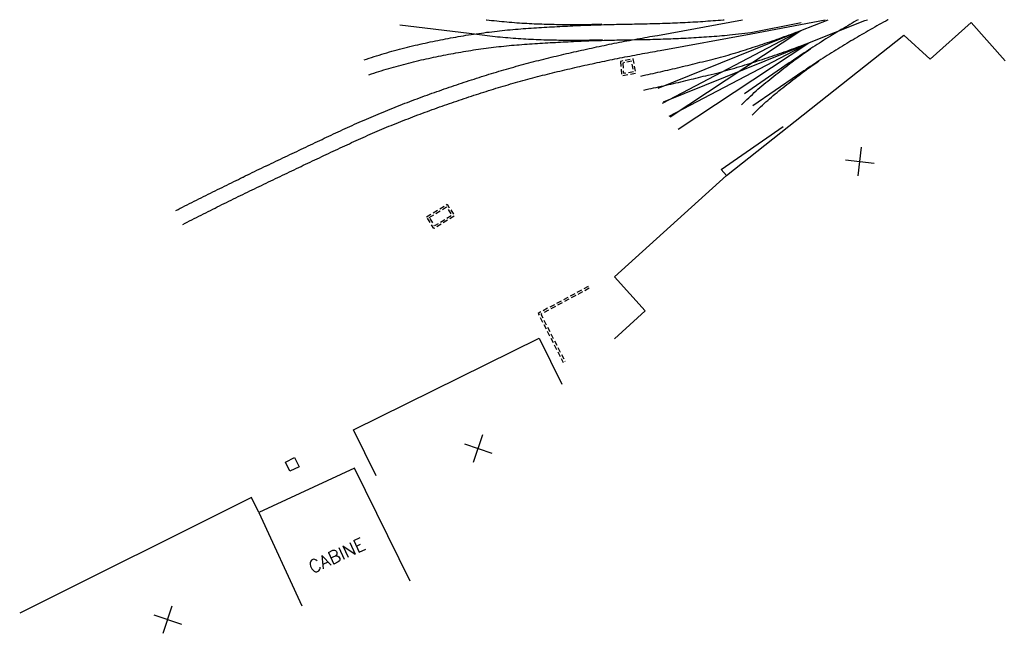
# Model space of a CAD drawing. Header units: millimetres. Extents: x 163000 to 164000, y 123999 to 125000.
# Drawn here: x 163704.9 to 163801, y 124940.2 to 125000 of the extents above; entities that cross this region are included whole.
import ezdxf
from ezdxf.enums import TextEntityAlignment as Align

# ---------------------------------------------------------------- set-up
doc = ezdxf.new("R2010")
doc.units = ezdxf.units.MM
doc.linetypes.add('DASHED', pattern=[0.75, 0.5, -0.25])
doc.layers.get('0').update_dxf_attribs({"linetype": 'CONTINUOUS'})
for name, color, linetype in [('W0100', 7, 'CONTINUOUS'), ('W0112', 1, 'DASHED'), ('W0700', 7, 'CONTINUOUS'), ('W0984', 7, 'CONTINUOUS'), ('W0991', 7, 'CONTINUOUS'), ('W1102', 7, 'CONTINUOUS')]:
    doc.layers.add(name, color=color, linetype=linetype)
doc.styles.get("Standard").update_dxf_attribs({"font": 'romans.shx', "width": 0.85})

# ---------------------------------------------------------------- blocks, each defined once
blk = doc.blocks.new('t112o')
at = {"color": 0, "linetype": 'Continuous'}
for p, q in [((-0.5, 0.5), (0.5, 0.5)), ((-0.5, -0.5), (-0.5, 0.5)), ((0.5, 0.5), (0.5, -0.5)), ((0.5, -0.5), (-0.5, -0.5))]:
    blk.add_line(p, q, dxfattribs=at)
blk = doc.blocks.new('t991o')
at = {"color": 0, "linetype": 'Continuous'}
for p, q in [((-1, 1), (1, -1)), ((-1, -1), (1, 1))]:
    blk.add_line(p, q, dxfattribs=at)

msp = doc.modelspace()

# ---------------------------------------------------------------- linework, layer by layer
at = {"layer": 'W0100', "flags": 128}
for points in [[(163762.856, 124968.892), (163765.86, 124971.61), (163762.875, 124974.909), (163773.8, 124984.794), (163791.072, 124998.506), (163793.638, 124996.15), (163797.63, 124999.725), (163800.966, 124996)], [(163773.8, 124984.794), (163773.25, 124985.408), (163779.314, 124989.58)], [(163739.632, 124955.525), (163737.421, 124960.01), (163755.53, 124968.938), (163757.741, 124964.453)], [(163742.929, 124945.253), (163737.529, 124956.265), (163728.171, 124951.932), (163727.458, 124953.407), (163704.872, 124942.126)]]:
    msp.add_lwpolyline(points, dxfattribs=at)
at = {"layer": 'W0112', "flags": 128}
for points in [[(163763.456, 124995.928), (163763.569, 124994.548), (163764.961, 124994.784), (163764.674, 124996.184)], [(163763.661, 124995.775), (163763.743, 124994.772), (163764.733, 124994.941), (163764.524, 124995.956)], [(163744.542, 124980.788), (163746.536, 124982.007), (163747.272, 124980.852), (163745.256, 124979.627)], [(163744.807, 124980.725), (163746.475, 124981.745), (163747.005, 124980.914), (163745.319, 124979.89)]]:
    msp.add_lwpolyline(points, close=True, dxfattribs=at)
for points in [[(163760.307, 124973.984), (163755.419, 124971.357), (163757.868, 124966.562)], [(163760.402, 124973.808), (163755.687, 124971.274), (163758.046, 124966.653)]]:
    msp.add_lwpolyline(points, dxfattribs=at)
at = {"layer": 'W0700', "flags": 128}
for points in [[(163720.083, 124981.387), (163720.307, 124981.501, -0.000145), (163720.308, 124981.502), (163720.532, 124981.616, -0.000145), (163720.533, 124981.616), (163720.758, 124981.73, -0.000145), (163720.759, 124981.73), (163720.983, 124981.844, -0.000145), (163720.984, 124981.844), (163721.209, 124981.958, -0.000145), (163721.21, 124981.958), (163721.435, 124982.072, -0.000145), (163721.435, 124982.072), (163721.66, 124982.185, -0.000145), (163721.661, 124982.186), (163721.886, 124982.299, -0.000145), (163721.887, 124982.299), (163722.112, 124982.412, -0.000145), (163722.113, 124982.413), (163722.338, 124982.525, -0.000145), (163722.339, 124982.526), (163722.564, 124982.639, -0.000145), (163722.565, 124982.639), (163722.79, 124982.752, -0.000145), (163722.791, 124982.752), (163723.016, 124982.864, -0.000145), (163723.017, 124982.865), (163723.242, 124982.977, -0.000145), (163723.243, 124982.978), (163723.468, 124983.09, -0.000145), (163723.469, 124983.09), (163723.695, 124983.202, -0.000145), (163723.695, 124983.203), (163723.921, 124983.315, -0.000145), (163723.922, 124983.315), (163724.147, 124983.427, -0.000145), (163724.148, 124983.427), (163724.374, 124983.539, -0.000145), (163724.375, 124983.539), (163724.6, 124983.651, -0.000145), (163724.601, 124983.651), (163724.827, 124983.763, -0.000145), (163724.828, 124983.763), (163725.054, 124983.874, -0.000145), (163725.055, 124983.875), (163725.281, 124983.986, -0.000145), (163725.281, 124983.986), (163725.507, 124984.097, -0.000145), (163725.508, 124984.098), (163725.734, 124984.209, -0.000145), (163725.735, 124984.209), (163725.961, 124984.32, -0.000145), (163725.962, 124984.32), (163726.188, 124984.431, -0.000145), (163726.189, 124984.431), (163726.415, 124984.542, -0.000145), (163726.416, 124984.542), (163726.642, 124984.653, -0.000145), (163726.643, 124984.653), (163726.87, 124984.763, -0.000145), (163726.87, 124984.764), (163727.097, 124984.874, -0.000145), (163727.098, 124984.874), (163727.324, 124984.984, -0.000145), (163727.325, 124984.984), (163727.552, 124985.094, -0.000145), (163727.552, 124985.095), (163727.779, 124985.204, -0.000145), (163727.78, 124985.205), (163728.006, 124985.314, -0.000145), (163728.007, 124985.315), (163728.234, 124985.424, -0.000145), (163728.235, 124985.425), (163728.462, 124985.534, -0.000145), (163728.462, 124985.534), (163728.689, 124985.644, -0.000145), (163728.69, 124985.644), (163728.917, 124985.753, -0.000145), (163728.918, 124985.753), (163729.145, 124985.862, -0.000145), (163729.146, 124985.863), (163729.373, 124985.972, -0.000145), (163729.374, 124985.972), (163729.601, 124986.081, -0.000145), (163729.602, 124986.081), (163729.829, 124986.189, -0.000145), (163729.83, 124986.19), (163730.057, 124986.298, -0.000145), (163730.058, 124986.299), (163730.285, 124986.407, -0.000145), (163730.286, 124986.407), (163730.513, 124986.515, -0.000145), (163730.514, 124986.516), (163730.742, 124986.624, -0.000145), (163730.743, 124986.624), (163730.97, 124986.732, -0.000145), (163730.971, 124986.733), (163731.199, 124986.84, -0.000145), (163731.199, 124986.841), (163731.427, 124986.948, -0.000145), (163731.428, 124986.949), (163731.656, 124987.056), (163731.879, 124987.162), (163732.103, 124987.268), (163732.327, 124987.373), (163732.551, 124987.479), (163732.774, 124987.585), (163732.998, 124987.692), (163733.223, 124987.798, -0.000024), (163733.223, 124987.798), (163733.447, 124987.904, -0.000049), (163733.447, 124987.904), (163733.671, 124988.01, -0.000075), (163733.672, 124988.01), (163733.896, 124988.117, -0.0001), (163733.896, 124988.117), (163734.121, 124988.223, -0.000126), (163734.121, 124988.223), (163734.346, 124988.329, -0.000151), (163734.346, 124988.329), (163734.571, 124988.435, -0.000177), (163734.572, 124988.436), (163734.796, 124988.541, -0.000202), (163734.797, 124988.542), (163735.022, 124988.647, -0.000227), (163735.023, 124988.648), (163735.248, 124988.753), (163735.474, 124988.859), (163735.701, 124988.964), (163735.927, 124989.069), (163736.154, 124989.174), (163736.382, 124989.279), (163736.609, 124989.384), (163736.837, 124989.488), (163737.065, 124989.592), (163737.293, 124989.695), (163737.522, 124989.798), (163737.751, 124989.901), (163737.981, 124990.003), (163738.211, 124990.105), (163738.441, 124990.206), (163738.672, 124990.307), (163738.903, 124990.407), (163739.134, 124990.507), (163739.366, 124990.606), (163739.599, 124990.705), (163739.831, 124990.803), (163740.065, 124990.9), (163740.298, 124990.997), (163740.532, 124991.093), (163740.767, 124991.188), (163741.005, 124991.284), (163741.242, 124991.379), (163741.48, 124991.473), (163741.718, 124991.567), (163741.956, 124991.66), (163742.194, 124991.753), (163742.433, 124991.845), (163742.671, 124991.937), (163742.91, 124992.028), (163743.149, 124992.118), (163743.388, 124992.208), (163743.627, 124992.298), (163743.867, 124992.387), (163744.106, 124992.475), (163744.346, 124992.563), (163744.586, 124992.65), (163744.826, 124992.737), (163745.066, 124992.823), (163745.307, 124992.909), (163745.547, 124992.995), (163745.788, 124993.079), (163746.028, 124993.164), (163746.269, 124993.247), (163746.51, 124993.331), (163746.752, 124993.414), (163746.993, 124993.496), (163747.235, 124993.578), (163747.476, 124993.66), (163747.718, 124993.741), (163747.96, 124993.821), (163748.202, 124993.901), (163748.444, 124993.981), (163748.686, 124994.06), (163748.929, 124994.139), (163749.171, 124994.217), (163749.414, 124994.295), (163749.657, 124994.373), (163749.9, 124994.45), (163750.143, 124994.527), (163750.384, 124994.602), (163750.625, 124994.677), (163750.867, 124994.751), (163751.109, 124994.824), (163751.35, 124994.897), (163751.592, 124994.969), (163751.835, 124995.04), (163752.077, 124995.111), (163752.319, 124995.181), (163752.562, 124995.251), (163752.804, 124995.32), (163753.047, 124995.388), (163753.29, 124995.455), (163753.533, 124995.522), (163753.776, 124995.589), (163754.019, 124995.654), (163754.263, 124995.719), (163754.506, 124995.784), (163754.75, 124995.848), (163754.993, 124995.911), (163755.237, 124995.974), (163755.481, 124996.037), (163755.725, 124996.098), (163755.969, 124996.16), (163756.213, 124996.22), (163756.457, 124996.281), (163756.702, 124996.34), (163756.946, 124996.4), (163757.19, 124996.458), (163757.436, 124996.517), (163757.681, 124996.575), (163757.926, 124996.632), (163758.171, 124996.689), (163758.416, 124996.746), (163758.662, 124996.803), (163758.907, 124996.858), (163759.153, 124996.914), (163759.399, 124996.969), (163759.644, 124997.024), (163759.89, 124997.078), (163760.136, 124997.132), (163760.382, 124997.186), (163760.628, 124997.239), (163760.874, 124997.291), (163761.121, 124997.344), (163761.367, 124997.396), (163761.613, 124997.447), (163761.86, 124997.498), (163762.107, 124997.549), (163762.353, 124997.599), (163762.6, 124997.649), (163762.847, 124997.699), (163763.094, 124997.748), (163763.341, 124997.796), (163763.588, 124997.845), (163763.835, 124997.892), (163764.082, 124997.94), (163764.33, 124997.987), (163764.577, 124998.034), (163764.824, 124998.08), (163765.072, 124998.126), (163765.32, 124998.171), (163765.567, 124998.216), (163765.815, 124998.261), (163766.063, 124998.305), (163766.311, 124998.349), (163766.559, 124998.392), (163766.807, 124998.435), (163767.046, 124998.476), (163775.332, 125000)], [(163738.442, 124996.085), (163738.685, 124996.166), (163738.931, 124996.247), (163739.178, 124996.326), (163739.425, 124996.405), (163739.672, 124996.482), (163739.92, 124996.558), (163740.168, 124996.633), (163740.416, 124996.707), (163740.665, 124996.78), (163740.914, 124996.851), (163741.163, 124996.921), (163741.413, 124996.99), (163741.663, 124997.058), (163741.913, 124997.125), (163742.164, 124997.191), (163742.415, 124997.255), (163742.666, 124997.318), (163742.918, 124997.38), (163743.17, 124997.441), (163743.422, 124997.501), (163743.674, 124997.56), (163743.921, 124997.616), (163744.167, 124997.671), (163744.414, 124997.725), (163744.66, 124997.779), (163744.907, 124997.832), (163745.154, 124997.883), (163745.402, 124997.934), (163745.649, 124997.985), (163745.897, 124998.034), (163746.144, 124998.082), (163746.392, 124998.13), (163746.64, 124998.176), (163746.889, 124998.222), (163747.137, 124998.267), (163747.386, 124998.311), (163747.635, 124998.354), (163747.884, 124998.397), (163748.133, 124998.438), (163748.382, 124998.478), (163748.632, 124998.518), (163748.882, 124998.556), (163749.132, 124998.594), (163749.382, 124998.631), (163749.632, 124998.667), (163749.882, 124998.702), (163750.133, 124998.736), (163750.384, 124998.769), (163750.636, 124998.801), (163750.893, 124998.833), (163751.15, 124998.863), (163751.408, 124998.893), (163751.665, 124998.921), (163751.922, 124998.948), (163752.179, 124998.974), (163752.436, 124998.998), (163752.692, 124999.022), (163752.948, 124999.045), (163753.205, 124999.067), (163753.46, 124999.088), (163753.716, 124999.108), (163753.972, 124999.128), (163754.227, 124999.147), (163754.482, 124999.165), (163754.737, 124999.182), (163754.992, 124999.199), (163755.246, 124999.215), (163755.501, 124999.231), (163755.755, 124999.246), (163756.008, 124999.261), (163756.262, 124999.275), (163756.515, 124999.29), (163756.768, 124999.303, -0.000237), (163756.769, 124999.303), (163757.021, 124999.317, -0.000195), (163757.022, 124999.317), (163757.274, 124999.33, -0.000153), (163757.275, 124999.33), (163757.526, 124999.343, -0.000111), (163757.527, 124999.343), (163757.778, 124999.356, -0.000069), (163757.779, 124999.356), (163758.03, 124999.369, -0.000026), (163758.031, 124999.369), (163758.282, 124999.382), (163758.534, 124999.395), (163758.786, 124999.408), (163759.038, 124999.421), (163759.292, 124999.433), (163759.545, 124999.444), (163759.798, 124999.455), (163760.051, 124999.465), (163760.304, 124999.475), (163760.557, 124999.483), (163760.809, 124999.492), (163761.061, 124999.5), (163761.313, 124999.507), (163761.565, 124999.514), (163761.817, 124999.521), (163762.068, 124999.527), (163762.319, 124999.533), (163762.57, 124999.538, -0.000237), (163762.571, 124999.539), (163762.82, 124999.544, -0.000203), (163762.822, 124999.544), (163763.071, 124999.549, -0.000168), (163763.072, 124999.549), (163763.322, 124999.554, -0.000134), (163763.322, 124999.554), (163763.572, 124999.559, -0.000099), (163763.572, 124999.559), (163763.822, 124999.564, -0.000065), (163763.822, 124999.564), (163764.072, 124999.569, -0.00003), (163764.072, 124999.569), (163764.321, 124999.573), (163764.571, 124999.578), (163764.82, 124999.583), (163765.069, 124999.587), (163765.317, 124999.592), (163765.566, 124999.597), (163765.814, 124999.603), (163766.062, 124999.608), (163766.31, 124999.614), (163766.558, 124999.62), (163766.805, 124999.626), (163767.052, 124999.632), (163767.299, 124999.639), (163767.546, 124999.647), (163767.792, 124999.655), (163768.038, 124999.663), (163768.285, 124999.672), (163768.53, 124999.681), (163768.776, 124999.691), (163769.021, 124999.701), (163769.266, 124999.712), (163769.512, 124999.724), (163769.758, 124999.737), (163770.005, 124999.75), (163770.251, 124999.763), (163770.498, 124999.778), (163770.745, 124999.792), (163770.991, 124999.808), (163771.238, 124999.823), (163771.484, 124999.84), (163771.731, 124999.857), (163771.977, 124999.874), (163772.223, 124999.892), (163772.47, 124999.911), (163772.716, 124999.93), (163772.962, 124999.95), (163773.209, 124999.97), (163773.455, 124999.991), (163773.561, 125000)], [(163765.716, 124993.142), (163765.956, 124993.193), (163766.198, 124993.245), (163766.439, 124993.297), (163766.681, 124993.349), (163766.922, 124993.402), (163767.163, 124993.455), (163767.404, 124993.508), (163767.646, 124993.562), (163767.887, 124993.616), (163768.128, 124993.67), (163768.368, 124993.725), (163768.609, 124993.78), (163768.85, 124993.836), (163769.092, 124993.892), (163769.34, 124993.95), (163769.588, 124994.009), (163769.834, 124994.069), (163770.079, 124994.129), (163770.323, 124994.19, 0.00015), (163770.324, 124994.19), (163770.566, 124994.25), (163770.807, 124994.309), (163771.047, 124994.369), (163771.286, 124994.427), (163771.524, 124994.484), (163771.755, 124994.539), (163772.005, 124994.594), (163772.28, 124994.653), (163772.573, 124994.723), (163772.837, 124994.793), (163773.089, 124994.86), (163773.341, 124994.929), (163773.592, 124994.999), (163773.842, 124995.069), (163774.092, 124995.141), (163774.341, 124995.213), (163774.59, 124995.287), (163774.839, 124995.361), (163775.087, 124995.436), (163775.334, 124995.511), (163775.581, 124995.588), (163775.828, 124995.665), (163776.074, 124995.742), (163776.32, 124995.82), (163776.565, 124995.899), (163776.81, 124995.978), (163777.049, 124996.056), (163777.287, 124996.134), (163777.525, 124996.212), (163777.763, 124996.292), (163778, 124996.372), (163778.238, 124996.452), (163778.475, 124996.533), (163778.712, 124996.615), (163778.948, 124996.698), (163779.185, 124996.78), (163779.421, 124996.864), (163779.657, 124996.948), (163779.893, 124997.033), (163780.129, 124997.118), (163780.364, 124997.204), (163780.6, 124997.291), (163780.835, 124997.378), (163781.069, 124997.465), (163781.304, 124997.554), (163781.545, 124997.645), (163787.286, 124999.907), (163787.521, 125000)]]:
    msp.add_lwpolyline(points, format="xyb", dxfattribs=at)
for points in [[(163720.765, 124980.044), (163720.99, 124980.158), (163721.214, 124980.272), (163721.439, 124980.385), (163721.664, 124980.499), (163721.888, 124980.613), (163722.113, 124980.726), (163722.338, 124980.839), (163722.563, 124980.952), (163722.788, 124981.065), (163723.013, 124981.178), (163723.239, 124981.291), (163723.464, 124981.404), (163723.689, 124981.516), (163723.915, 124981.628), (163724.14, 124981.741), (163724.365, 124981.853), (163724.591, 124981.965), (163724.817, 124982.077), (163725.042, 124982.188), (163725.268, 124982.3), (163725.494, 124982.411), (163725.72, 124982.523), (163725.946, 124982.634), (163726.172, 124982.745), (163726.398, 124982.856), (163726.624, 124982.966), (163726.85, 124983.077), (163727.077, 124983.188), (163727.303, 124983.298), (163727.529, 124983.408), (163727.756, 124983.518), (163727.982, 124983.628), (163728.209, 124983.738), (163728.436, 124983.848), (163728.662, 124983.958), (163728.889, 124984.067), (163729.116, 124984.176), (163729.343, 124984.286), (163729.57, 124984.395), (163729.797, 124984.504), (163730.024, 124984.612), (163730.251, 124984.721), (163730.479, 124984.83), (163730.706, 124984.938), (163730.933, 124985.046), (163731.161, 124985.154), (163731.388, 124985.262), (163731.616, 124985.37), (163731.843, 124985.478), (163732.071, 124985.586), (163732.299, 124985.693), (163732.523, 124985.799), (163732.747, 124985.905), (163732.971, 124986.011), (163733.196, 124986.117), (163733.42, 124986.223), (163733.644, 124986.33), (163733.868, 124986.436), (163734.092, 124986.542), (163734.316, 124986.648), (163734.54, 124986.754), (163734.765, 124986.86), (163734.989, 124986.966), (163735.213, 124987.072), (163735.438, 124987.177), (163735.662, 124987.283), (163735.887, 124987.388), (163736.111, 124987.493), (163736.336, 124987.598), (163736.561, 124987.702), (163736.786, 124987.806), (163737.011, 124987.91), (163737.237, 124988.013), (163737.462, 124988.117), (163737.688, 124988.219), (163737.914, 124988.322), (163738.14, 124988.423), (163738.366, 124988.525), (163738.593, 124988.626), (163738.819, 124988.726), (163739.046, 124988.826), (163739.274, 124988.925), (163739.501, 124989.024), (163739.729, 124989.122), (163739.957, 124989.22), (163740.185, 124989.317), (163740.414, 124989.413), (163740.643, 124989.509), (163740.872, 124989.603), (163741.102, 124989.698), (163741.332, 124989.791), (163741.566, 124989.885), (163741.8, 124989.979), (163742.034, 124990.072), (163742.269, 124990.165), (163742.504, 124990.257), (163742.739, 124990.348), (163742.974, 124990.439), (163743.21, 124990.529), (163743.445, 124990.619), (163743.681, 124990.708), (163743.917, 124990.797), (163744.153, 124990.886), (163744.39, 124990.973), (163744.626, 124991.061), (163744.863, 124991.147), (163745.1, 124991.234), (163745.337, 124991.319), (163745.574, 124991.405), (163745.812, 124991.489), (163746.049, 124991.574), (163746.287, 124991.657), (163746.525, 124991.741), (163746.763, 124991.824), (163747.002, 124991.906), (163747.24, 124991.988), (163747.479, 124992.069), (163747.717, 124992.15), (163747.956, 124992.231), (163748.195, 124992.311), (163748.435, 124992.391), (163748.674, 124992.47), (163748.914, 124992.549), (163749.153, 124992.627), (163749.393, 124992.705), (163749.633, 124992.783), (163749.873, 124992.86), (163750.114, 124992.937), (163750.354, 124993.013), (163750.595, 124993.089), (163750.832, 124993.163), (163751.069, 124993.237), (163751.307, 124993.309), (163751.545, 124993.382), (163751.782, 124993.453), (163752.021, 124993.524), (163752.259, 124993.594), (163752.497, 124993.664), (163752.736, 124993.733), (163752.975, 124993.801), (163753.214, 124993.869), (163753.453, 124993.936), (163753.692, 124994.003), (163753.931, 124994.069), (163754.171, 124994.134), (163754.411, 124994.199), (163754.651, 124994.263), (163754.891, 124994.327), (163755.131, 124994.39), (163755.371, 124994.453), (163755.612, 124994.515), (163755.853, 124994.576), (163756.093, 124994.637), (163756.334, 124994.698), (163756.575, 124994.758), (163756.817, 124994.817), (163757.058, 124994.876), (163757.299, 124994.935), (163757.541, 124994.993), (163757.784, 124995.05), (163758.026, 124995.108), (163758.269, 124995.165), (163758.512, 124995.221), (163758.755, 124995.278), (163758.998, 124995.333), (163759.241, 124995.389), (163759.484, 124995.444), (163759.727, 124995.498), (163759.971, 124995.553), (163760.214, 124995.606), (163760.458, 124995.66), (163760.701, 124995.713), (163760.945, 124995.765), (163761.189, 124995.818), (163761.433, 124995.869), (163761.677, 124995.921), (163761.921, 124995.972), (163762.165, 124996.022), (163762.409, 124996.073), (163762.653, 124996.122), (163762.897, 124996.172), (163763.142, 124996.221), (163763.386, 124996.269), (163763.631, 124996.318), (163763.875, 124996.365), (163764.12, 124996.413), (163764.365, 124996.46), (163764.61, 124996.506), (163764.855, 124996.552), (163765.1, 124996.598), (163765.345, 124996.644), (163765.59, 124996.689), (163765.836, 124996.733), (163766.081, 124996.777), (163766.327, 124996.821), (163766.572, 124996.865), (163766.818, 124996.908), (163767.064, 124996.95), (163767.309, 124996.992), (163776.204, 124998.628), (163783.409, 125000)], [(163738.925, 124994.636), (163739.164, 124994.715), (163739.404, 124994.794), (163739.644, 124994.871), (163739.884, 124994.948), (163740.124, 124995.023), (163740.365, 124995.097), (163740.606, 124995.17), (163740.848, 124995.241), (163741.09, 124995.312), (163741.332, 124995.381), (163741.574, 124995.45), (163741.817, 124995.517), (163742.06, 124995.583), (163742.304, 124995.648), (163742.547, 124995.712), (163742.791, 124995.774), (163743.036, 124995.836), (163743.281, 124995.896), (163743.526, 124995.956), (163743.771, 124996.014), (163744.017, 124996.071), (163744.258, 124996.126), (163744.499, 124996.18), (163744.74, 124996.233), (163744.982, 124996.285), (163745.224, 124996.337), (163745.466, 124996.388), (163745.708, 124996.438), (163745.95, 124996.487), (163746.192, 124996.535), (163746.435, 124996.582), (163746.677, 124996.629), (163746.92, 124996.675), (163747.163, 124996.719), (163747.406, 124996.763), (163747.649, 124996.806), (163747.893, 124996.848), (163748.136, 124996.89), (163748.38, 124996.93), (163748.624, 124996.97), (163748.868, 124997.008), (163749.112, 124997.046), (163749.357, 124997.083), (163749.601, 124997.119), (163749.846, 124997.154), (163750.091, 124997.188), (163750.336, 124997.221), (163750.581, 124997.254), (163750.826, 124997.285), (163751.076, 124997.316), (163751.327, 124997.346), (163751.577, 124997.374), (163751.828, 124997.402), (163752.078, 124997.428), (163752.329, 124997.453), (163752.58, 124997.477), (163752.831, 124997.501), (163753.082, 124997.523), (163753.332, 124997.545), (163753.584, 124997.565), (163753.835, 124997.585), (163754.086, 124997.604), (163754.337, 124997.623), (163754.588, 124997.641), (163754.839, 124997.658), (163755.091, 124997.674), (163755.342, 124997.69), (163755.594, 124997.706), (163755.845, 124997.721), (163756.097, 124997.736), (163756.348, 124997.75), (163756.6, 124997.764), (163756.851, 124997.778), (163757.103, 124997.791), (163757.354, 124997.805), (163757.606, 124997.818), (163757.857, 124997.831), (163758.109, 124997.844), (163758.361, 124997.857), (163758.612, 124997.87), (163758.864, 124997.883), (163759.113, 124997.895), (163759.362, 124997.907), (163759.612, 124997.918), (163759.861, 124997.929), (163760.11, 124997.938), (163760.359, 124997.948), (163760.609, 124997.957), (163760.858, 124997.965), (163761.108, 124997.973), (163761.357, 124997.98), (163761.606, 124997.987), (163761.856, 124997.993), (163762.105, 124998), (163762.355, 124998.005), (163762.604, 124998.011), (163762.853, 124998.016), (163763.103, 124998.022), (163763.352, 124998.027), (163763.602, 124998.032), (163763.851, 124998.036), (163764.101, 124998.041), (163764.35, 124998.046), (163764.6, 124998.05), (163764.849, 124998.055), (163765.098, 124998.06), (163765.348, 124998.065), (163765.597, 124998.07), (163765.847, 124998.075), (163766.096, 124998.081), (163766.346, 124998.086), (163766.595, 124998.092), (163766.844, 124998.099), (163767.094, 124998.105), (163767.343, 124998.112), (163767.593, 124998.12), (163767.842, 124998.128), (163768.091, 124998.136), (163768.341, 124998.145), (163768.59, 124998.154), (163768.839, 124998.164), (163769.089, 124998.175), (163769.338, 124998.186), (163769.587, 124998.198), (163769.837, 124998.211), (163770.087, 124998.224), (163770.337, 124998.238), (163770.588, 124998.252), (163770.838, 124998.267), (163771.087, 124998.283), (163771.337, 124998.299), (163771.587, 124998.315), (163771.837, 124998.333), (163772.087, 124998.35), (163772.337, 124998.369), (163772.587, 124998.388), (163772.836, 124998.407), (163773.086, 124998.427), (163773.335, 124998.447), (163773.585, 124998.469), (163773.835, 124998.49), (163774.084, 124998.512), (163776.17, 124998.742), (163781.06, 124999.72)], [(163741.918, 124999.506), (163748.704, 124998.679), (163748.955, 124998.643), (163749.206, 124998.609), (163749.457, 124998.576), (163749.709, 124998.544), (163749.96, 124998.512), (163750.212, 124998.482), (163750.463, 124998.453), (163750.715, 124998.424), (163750.967, 124998.397), (163751.219, 124998.37), (163751.47, 124998.344), (163751.723, 124998.32), (163751.975, 124998.296), (163752.227, 124998.273), (163752.479, 124998.251), (163752.732, 124998.23), (163752.985, 124998.21), (163753.237, 124998.191), (163753.484, 124998.174), (163753.732, 124998.157), (163753.979, 124998.142), (163754.226, 124998.127), (163754.473, 124998.114), (163754.721, 124998.102), (163754.968, 124998.09), (163755.215, 124998.08), (163755.463, 124998.07), (163755.71, 124998.061), (163755.958, 124998.053), (163756.205, 124998.045), (163756.453, 124998.039), (163756.701, 124998.033), (163756.948, 124998.027), (163757.196, 124998.023), (163757.443, 124998.018), (163757.691, 124998.015), (163757.94, 124998.012), (163758.19, 124998.009), (163758.439, 124998.008), (163758.688, 124998.007), (163758.937, 124998.007), (163759.186, 124998.008), (163759.436, 124998.01), (163759.685, 124998.013), (163759.934, 124998.016), (163760.183, 124998.02), (163760.432, 124998.025), (163760.682, 124998.031), (163760.931, 124998.037), (163761.18, 124998.045), (163761.429, 124998.053), (163761.678, 124998.062)], [(163750.346, 125000), (163750.391, 124999.995), (163750.637, 124999.966), (163750.883, 124999.938), (163751.129, 124999.911), (163751.376, 124999.885), (163751.622, 124999.86), (163751.868, 124999.836), (163752.115, 124999.812), (163752.361, 124999.79), (163752.608, 124999.769), (163752.855, 124999.748), (163753.102, 124999.729), (163753.349, 124999.71), (163753.589, 124999.693), (163753.83, 124999.677), (163754.07, 124999.662), (163754.311, 124999.648), (163754.553, 124999.635), (163754.794, 124999.623), (163755.036, 124999.612), (163755.278, 124999.601), (163755.52, 124999.592), (163755.763, 124999.583), (163756.006, 124999.575), (163756.249, 124999.568), (163756.492, 124999.561), (163756.735, 124999.555), (163756.979, 124999.55), (163757.223, 124999.545), (163757.468, 124999.541), (163757.712, 124999.538), (163757.957, 124999.535), (163758.201, 124999.532), (163758.445, 124999.531), (163758.69, 124999.53), (163758.934, 124999.53), (163759.178, 124999.531), (163759.423, 124999.533), (163759.667, 124999.536), (163759.911, 124999.539), (163760.155, 124999.543), (163760.4, 124999.548), (163760.644, 124999.553), (163760.888, 124999.56), (163761.132, 124999.567), (163761.377, 124999.575), (163761.623, 124999.584)], [(163765.425, 124994.509), (163765.665, 124994.56), (163765.905, 124994.611), (163766.144, 124994.663), (163766.384, 124994.715), (163766.623, 124994.767), (163766.862, 124994.82), (163767.102, 124994.873), (163767.341, 124994.926), (163767.58, 124994.979), (163767.819, 124995.033), (163768.058, 124995.088), (163768.297, 124995.142), (163768.535, 124995.197), (163768.774, 124995.253), (163769.017, 124995.31), (163769.26, 124995.368), (163769.503, 124995.427), (163769.745, 124995.486), (163769.988, 124995.546), (163770.23, 124995.606), (163770.472, 124995.666), (163770.715, 124995.726), (163770.957, 124995.785), (163771.2, 124995.844), (163771.443, 124995.901), (163771.706, 124995.959), (163771.97, 124996.016), (163772.232, 124996.079), (163772.479, 124996.144), (163772.724, 124996.209), (163772.97, 124996.276), (163773.215, 124996.344), (163773.46, 124996.414), (163773.705, 124996.484), (163773.949, 124996.555), (163774.193, 124996.627), (163774.437, 124996.699), (163774.68, 124996.773), (163774.924, 124996.847), (163775.167, 124996.922), (163775.41, 124996.998), (163775.652, 124997.075), (163775.895, 124997.152), (163776.137, 124997.229), (163776.38, 124997.308), (163776.615, 124997.384), (163776.849, 124997.461), (163777.084, 124997.539), (163777.319, 124997.617), (163777.553, 124997.696), (163777.787, 124997.775), (163778.021, 124997.855), (163778.254, 124997.936), (163778.488, 124998.017), (163778.721, 124998.099), (163778.954, 124998.181), (163779.187, 124998.264), (163779.419, 124998.348), (163779.651, 124998.432), (163779.884, 124998.516), (163780.116, 124998.602), (163780.347, 124998.687), (163780.579, 124998.774), (163780.81, 124998.861), (163781.041, 124998.949), (163783.71, 125000)], [(163786.61, 125000), (163786.461, 124999.913), (163786.247, 124999.789), (163786.034, 124999.664), (163785.82, 124999.538), (163785.608, 124999.412), (163785.395, 124999.285), (163785.183, 124999.158), (163784.971, 124999.031), (163784.759, 124998.903), (163784.547, 124998.775), (163784.336, 124998.646), (163784.125, 124998.517), (163783.914, 124998.388), (163783.699, 124998.256), (163783.485, 124998.124), (163783.272, 124997.99), (163783.059, 124997.857), (163782.846, 124997.723), (163782.633, 124997.588), (163782.421, 124997.452), (163782.209, 124997.317), (163781.998, 124997.18), (163781.787, 124997.043), (163781.576, 124996.906), (163781.366, 124996.767), (163781.156, 124996.629), (163780.946, 124996.49), (163780.737, 124996.35), (163780.528, 124996.209), (163780.32, 124996.068), (163780.112, 124995.927), (163779.904, 124995.785), (163775.547, 124992.779)], [(163789.543, 125000), (163789.518, 124999.987), (163789.305, 124999.87), (163789.091, 124999.753), (163788.878, 124999.635), (163788.666, 124999.517), (163788.453, 124999.398), (163788.241, 124999.278), (163788.029, 124999.158), (163787.817, 124999.037), (163787.606, 124998.916), (163787.395, 124998.794), (163787.184, 124998.671), (163786.973, 124998.548), (163786.762, 124998.425), (163786.552, 124998.301), (163786.342, 124998.176), (163786.131, 124998.051), (163785.922, 124997.925), (163785.712, 124997.8), (163785.502, 124997.673), (163785.293, 124997.546), (163785.084, 124997.419), (163784.875, 124997.291), (163784.666, 124997.163), (163784.455, 124997.033), (163784.244, 124996.903), (163784.034, 124996.772), (163783.824, 124996.64), (163783.614, 124996.508), (163783.405, 124996.375), (163783.196, 124996.242), (163782.987, 124996.108), (163782.779, 124995.974), (163782.571, 124995.839), (163782.364, 124995.703), (163782.157, 124995.567), (163781.95, 124995.43), (163781.743, 124995.293), (163781.537, 124995.156), (163781.332, 124995.017), (163781.126, 124994.879), (163780.921, 124994.739), (163780.718, 124994.6), (163776.363, 124991.596)], [(163767.11, 124993.315), (163781.031, 124998.949)], [(163767.528, 124991.868), (163781.033, 124998.948)], [(163768.291, 124990.536), (163781.027, 124998.952)], [(163767.649, 124991.982), (163781.57, 124997.617)], [(163768.195, 124990.595), (163781.7, 124997.675)], [(163769.084, 124989.337), (163781.819, 124997.752)], [(163775.254, 124991.693), (163775.425, 124991.868), (163775.598, 124992.041), (163775.772, 124992.213), (163775.948, 124992.384), (163776.125, 124992.553), (163776.304, 124992.72), (163776.484, 124992.885), (163776.666, 124993.05), (163776.849, 124993.212), (163777.037, 124993.376), (163777.227, 124993.539), (163777.417, 124993.701), (163777.608, 124993.861), (163777.801, 124994.02), (163777.994, 124994.178), (163778.188, 124994.336), (163778.383, 124994.492), (163778.578, 124994.647), (163778.774, 124994.802), (163778.971, 124994.956), (163779.168, 124995.109), (163779.366, 124995.262), (163779.564, 124995.414), (163779.761, 124995.564), (163779.958, 124995.714), (163780.157, 124995.862), (163780.356, 124996.01), (163780.555, 124996.157), (163780.756, 124996.303), (163780.956, 124996.448), (163781.158, 124996.592), (163781.36, 124996.736), (163781.563, 124996.878), (163781.767, 124997.019), (163781.971, 124997.16)], [(163776.281, 124990.688), (163776.448, 124990.858), (163776.612, 124991.023), (163776.777, 124991.186), (163776.944, 124991.347), (163777.112, 124991.507), (163777.281, 124991.666), (163777.452, 124991.823), (163777.624, 124991.978), (163777.798, 124992.133), (163777.978, 124992.29), (163778.16, 124992.446), (163778.343, 124992.602), (163778.528, 124992.756), (163778.714, 124992.91), (163778.901, 124993.064), (163779.09, 124993.216), (163779.28, 124993.368), (163779.47, 124993.52), (163779.662, 124993.671), (163779.855, 124993.822), (163780.049, 124993.973), (163780.244, 124994.123), (163780.438, 124994.273), (163780.631, 124994.42), (163780.823, 124994.566), (163781.016, 124994.711), (163781.21, 124994.854), (163781.405, 124994.997), (163781.6, 124995.14), (163781.795, 124995.281), (163781.992, 124995.421), (163782.189, 124995.561), (163782.386, 124995.7), (163782.584, 124995.837), (163782.786, 124995.976)]]:
    msp.add_lwpolyline(points, dxfattribs=at)
at = {"layer": 'W1102', "flags": 128}
msp.add_lwpolyline([(163728.171, 124951.932), (163732.373, 124942.857)], dxfattribs=at)

# ---------------------------------------------------------------- block references
at = {"layer": 'W0112', "rotation": 295.8872764165914}
msp.add_blockref('t112o', (163731.441, 124956.627), dxfattribs=at)
at = {"layer": 'W0991'}
for p, rotation in [((163786.789, 124986.168), 38.4458835646559), ((163749.571, 124958.195), 26.24260647492553), ((163719.293, 124941.504), 26.54163156341757)]:
    msp.add_blockref('t991o', p, dxfattribs=dict(at, rotation=rotation))

# ---------------------------------------------------------------- texts
at = {"layer": 'W0984'}
msp.add_text('CABINE', height=1.25, rotation=24.84622, dxfattribs=at).set_placement((163735.791, 124947.746), align=Align.MIDDLE)

doc.saveas('drawing.dxf')
